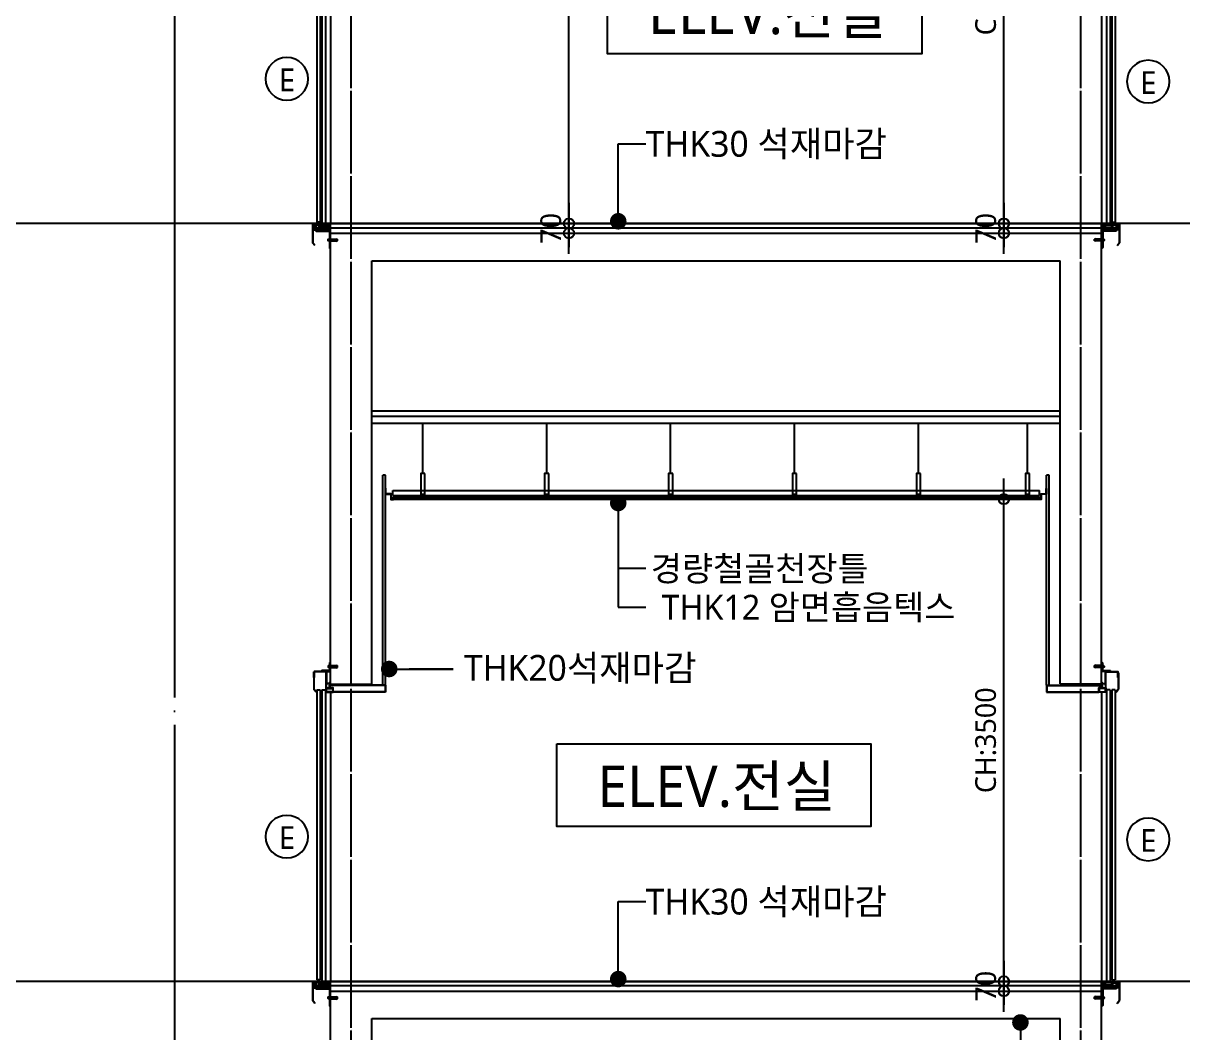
# Model space of a CAD drawing. Header units: millimetres. Extents: x 81033 to 452328, y -17390 to 42241.
# Drawn here: x 342850 to 351271, y 8471 to 15798 of the extents above; entities that cross this region are included whole.
import ezdxf
from ezdxf.enums import TextEntityAlignment as Align

# ---------------------------------------------------------------- set-up
doc = ezdxf.new("R2010")
doc.units = ezdxf.units.MM
doc.header["$LTSCALE"] = 100
doc.header["$MEASUREMENT"] = 0
doc.header["$PDSIZE"] = -10
doc.linetypes.add('CEN', pattern=[62, 60, -1, 0, -1])
doc.layers.get('0').update_dxf_attribs({"linetype": 'CONTINUOUS'})
doc.layers.get('Defpoints').update_dxf_attribs({"color": 171, "linetype": 'CONTINUOUS'})
doc.layers.add('1-골조', color=2, linetype='CONTINUOUS', lineweight=0)
for name, color, linetype in [('A-CORE-ELEV', 5, 'CONTINUOUS'), ('A-ETC', 8, 'CONTINUOUS'), ('A-FIN-6', 6, 'CONTINUOUS'), ('CEN', 1, 'CEN'), ('CEN(ST)', 1, 'CEN'), ('CG-BEAM', 3, 'CONTINUOUS'), ('CON', 2, 'CONTINUOUS'), ('FIN', 8, 'CONTINUOUS'), ('FIN(THK20 화강석)', 5, 'CONTINUOUS'), ('FIN-2', 9, 'CONTINUOUS'), ('NDIM', 7, 'CONTINUOUS'), ('TEXT(MIN)', 7, 'CONTINUOUS'), ('TEXT(NOTE小)', 1, 'CONTINUOUS'), ('TEXT(노트)', 7, 'CONTINUOUS'), ('TEXT(실명)', 3, 'CONTINUOUS'), ('XREF', 7, 'CONTINUOUS')]:
    doc.layers.add(name, color=color, linetype=linetype)
doc.styles.add('CGS', font='cgse', dxfattribs={"bigfont": 'cgs'})
doc.styles.add('나눔바른고딕', font='NanumBarunGothic.ttf')
doc.dimstyles.new('NDIM 1200', dxfattribs={"dimscale": 75, "dimtxt": 3, "dimasz": 1, "dimexe": 2, "dimexo": 2, "dimgap": 1, "dimtad": 1, "dimdec": 0, "dimdsep": 46, "dimtxsty": 'CGS', "dimblk": 'DOT0', "dimcen": 1, "dimdle": 8, "dimclrd": 256, "dimclre": 256, "dimclrt": 256, "dimadec": 0, "dimazin": 0, "dimtfac": 1, "dimtdec": 0, "dimtix": 1, "dimtmove": 2, "dimatfit": 3, "dimldrblk": 'DOT0', "dimfxl": 1, "dimtolj": 1, "dimtzin": 0, "dimlwd": -1, "dimlwe": -1, "dimarcsym": 0})

# ---------------------------------------------------------------- blocks, each defined once
blk = doc.blocks.new('A$C25f2d0dc')
at = {"layer": '1-골조'}
blk.add_line((0, 0), (300, 0), dxfattribs=at)
at = {"layer": 'A-CORE-ELEV', "color": 6, "linetype": 'Continuous'}
for p, q in [((-120, 45), (-120, 86)), ((-117, 45), (-117, 86)), ((-31, 90), (-116, 90)), ((-31, 87), (-116, 87)), ((-30, -10), (-30, 86)), ((-27, -10), (-27, 86)), ((-13.1, 128.2), (-14, 129)), ((-14, 127.5), (-13.1, 128.2)), ((-13.1, 121.5), (-14, 122.3)), ((-13.1, 121.5), (-14, 120.7)), ((-13.1, 128.2), (-7.2, 128.2)), ((-7.2, 121.5), (-13.1, 121.5)), ((-6, 132.1), (46.7, 134.6)), ((-6, 132.1), (50.8, 132.1)), ((-6, 117.7), (46.7, 115.3)), ((-6, 117.7), (50.8, 117.7)), ((46.7, 115.3), (46.7, 134.6)), ((50.8, 117.7), (50.8, 132.1)), ((-120, 78.4), (-121.5, 78.4)), ((-121.5, 78.4), (-121.5, -39.1)), ((-120, 78.4), (-120, -39.1)), ((-117, 45), (-120, 45)), ((-30, 10), (-31.5, 10)), ((-31.5, -45), (-31.5, 10)), ((-30, -45), (-30, 10)), ((-9.5, 2), (-30, 2)), ((0, 15), (-9.5, 2)), ((-104.7, -60), (-120.9, -40.7)), ((-103.6, -59), (-119.8, -39.7)), ((-104.7, -60), (-103.6, -59)), ((-30, -45), (-31.5, -45)), ((-27, -10), (-30, -10)), ((-28.5, -31.5), (18.5, -31.5)), ((-28.5, -34.5), (18.5, -34.5)), ((-130, -2165), (-130, -2299.6)), ((-128.5, -2165), (-128.5, -2299.1)), ((0, -2216.4), (0, -2160)), ((-3.5, -2190), (-128.5, -2190)), ((-128.5, -2206.4), (-3.5, -2206.4)), ((-125.5, -2193), (-125.5, -2203.4)), ((-6.5, -2193), (-125.5, -2193)), ((-125.5, -2203.4), (-6.5, -2203.4)), ((-8, -2271.9), (46.7, -2269.5)), ((-8, -2271.9), (50.8, -2271.9)), ((-6.5, -2193), (-6.5, -2203.4)), ((-3.5, -2190), (-3.5, -2206.4)), ((46.7, -2288.8), (46.7, -2269.5)), ((50.8, -2286.3), (50.8, -2271.9)), ((-113.5, -2319.4), (-130, -2299.6)), ((-112.3, -2318.4), (-128.5, -2299.1)), ((-113.5, -2319.4), (-112.3, -2318.4)), ((-15.1, -2275.9), (-16, -2275.1)), ((-16, -2276.6), (-15.1, -2275.9)), ((-15.1, -2282.6), (-16, -2281.8)), ((-15.1, -2282.6), (-16, -2283.3)), ((-15.1, -2275.9), (-9.2, -2275.9)), ((-9.2, -2282.6), (-15.1, -2282.6)), ((-8, -2286.3), (46.7, -2288.8)), ((-8, -2286.3), (50.8, -2286.3))]:
    blk.add_line(p, q, dxfattribs=at)
at = {"layer": 'A-CORE-ELEV', "color": 4, "linetype": 'Continuous'}
for p, q in [((-98.6, -45), (-98.6, -2149)), ((-98.6, -45), (-73.6, -45)), ((-73.6, -45), (-73.6, -2149)), ((-61.5, -45), (-61.5, -2163.1)), ((-61.5, -45), (-36.5, -45)), ((-36.5, -45), (-36.5, -2163.1)), ((-73.6, -2149), (-98.6, -2149)), ((-36.5, -2163.1), (-61.5, -2163.1))]:
    blk.add_line(p, q, dxfattribs=at)
at = {"layer": 'A-CORE-ELEV', "color": 9, "linetype": 'Continuous'}
blk.add_line((0, -60), (0, -2160), dxfattribs=at)
at = {"layer": 'A-CORE-ELEV', "color": 6, "linetype": 'Continuous'}
for points in [[(-65, 90), (0, 90), (0, 155), (-2, 155, 0.414214), (-6, 151), (-6, 100, -0.414214), (-10, 96), (-61, 96, 0.414214), (-65, 92)], [(16.6, -27, -0.414214), (18.6, -29), (18.6, -30), (-6.4, -30), (-6.4, 2), (-5.4, 2, -0.414214), (-3.4, 0), (-3.4, -25, 0.414214), (-1.4, -27)], [(-8, -2220.4), (-8, -2334, 0.414214), (-2, -2340), (0, -2340), (0, -2206.4), (-108.5, -2206.4), (-108.5, -2208.4, 0.414214), (-102.5, -2214.4), (-14, -2214.4, -0.414214)]]:
    blk.add_lwpolyline(points, format="xyb", close=True, dxfattribs=at)
for points in [[(-14, 128.1), (-17.7, 128.1), (-17.7, 121.5), (-14, 121.5)], [(-7.2, 117.9), (-13.1, 117.9), (-14, 118.9), (-14, 131.1), (-13.1, 132), (-7.2, 132)], [(-6, 115.6), (-7.2, 115.6), (-7.2, 134.3), (-6, 134.3)], [(-9.2, -2286.2), (-15.1, -2286.2), (-16, -2285.2), (-16, -2273), (-15.1, -2272.1), (-9.2, -2272.1)], [(-8, -2288.5), (-9.2, -2288.5), (-9.2, -2269.8), (-8, -2269.8)], [(-16, -2276), (-19.7, -2276), (-19.7, -2282.6), (-16, -2282.6)]]:
    blk.add_lwpolyline(points, dxfattribs=at)
for points in [[(18.5, -58.5), (-28.5, -58.5), (-28.5, -31.5), (-20, -31.5), (-20, -30), (-30, -30), (-30, -60), (20, -60), (20, -30), (10, -30), (10, -31.5), (18.5, -31.5)], [(-106.4, -2160), (-100.7, -2160), (-100.7, -2162), (-95, -2162), (-95, -2160), (-89.4, -2160), (-89.4, -2162), (-83.7, -2162), (-83.7, -2160), (-78, -2160), (-78, -2162), (-72.4, -2162), (-72.4, -2160), (-63.5, -2160), (-63.5, -2171), (-32.7, -2171), (-32.7, -2160), (-5, -2160), (-5, -2165), (-10, -2165), (-10, -2176), (-5, -2176), (-5, -2185), (-15, -2185), (-15, -2171), (-26.7, -2171), (-26.7, -2185), (-82, -2185), (-82, -2176), (-72, -2176), (-72, -2171), (-115, -2171), (-115, -2176), (-105, -2176), (-105, -2185), (-128.5, -2185), (-128.5, -2165), (-130, -2165), (-130, -2162.5), (-127.5, -2160), (-112, -2160), (-112, -2162), (-106.4, -2162)]]:
    blk.add_lwpolyline(points, close=True, dxfattribs=at)
blk.add_circle((-2.5, -2166), 2.5, dxfattribs=at)
for centre, radius, start, end in [((-116, 86), 4, 90, 180), ((-116, 86), 1, 90, 180), ((-31, 86), 4, 0, 90), ((-31, 86), 1, 0, 90), ((-119, -39.1), 2.5, 180, 220), ((-119, -39.1), 1, 180, 220), ((-2.5, -2157.4), 3.63, 226.39718, 313.60282)]:
    blk.add_arc(centre, radius, start, end, dxfattribs=at)
at = {"layer": 'A-FIN-6'}
for p, q in [((398, -12), (-6, -12)), ((400, -10), (-5.5, -10)), ((398, -58), (20, -58)), ((400, -60), (20, -60)), ((398, -12), (398, -58)), ((400, -10), (400, -60))]:
    blk.add_line(p, q, dxfattribs=at)
blk = doc.blocks.new('DOT0')
blk.add_line((-3, 0), (3, 0))
at = {"color": 6}
blk.add_circle((0, 0), 0.75, dxfattribs=at)
blk = doc.blocks.new('*D1002')
at = {"layer": 'Defpoints', "color": 0, "ltscale": 0.4, "transparency": 16777216}
for p in [(349546.5, 17843.9), (349971.5, 17843.9), (349546.5, 14343.9)]:
    blk.add_point(p, dxfattribs=at)
at = {"layer": 'NDIM', "ltscale": 0.4, "transparency": 16777216}
for p, q in [((349646.5, 17843.9), (350071.5, 17843.9)), ((349971.5, 14393.9), (349971.5, 17793.9)), ((349646.5, 14343.9), (350071.5, 14343.9))]:
    blk.add_line(p, q, dxfattribs=at)
at = {"layer": 'NDIM', "ltscale": 0.4, "transparency": 16777216, "xscale": 50, "yscale": 50, "zscale": 50}
for p, rotation in [((349971.5, 17843.9), 90), ((349971.5, 14343.9), 270)]:
    blk.add_blockref('DOT0', p, dxfattribs=dict(at, rotation=rotation))
at = {"layer": 'NDIM', "ltscale": 0.4, "transparency": 16777216, "insert": (349839.9, 16093.9), "char_height": 150, "attachment_point": 5, "rotation": 90, "style": '나눔바른고딕'}
blk.add_mtext('\\A1;CH:3500', dxfattribs=at)
blk = doc.blocks.new('*D1003')
at = {"layer": 'Defpoints', "color": 0, "ltscale": 0.4, "transparency": 16777216}
for p in [(349546.5, 14343.9), (349546.5, 14273.9), (349971.5, 14273.9)]:
    blk.add_point(p, dxfattribs=at)
at = {"layer": 'NDIM', "ltscale": 0.4, "transparency": 16777216}
for p, q in [((349971.5, 14393.9), (349971.5, 14443.9)), ((349646.5, 14343.9), (350071.5, 14343.9)), ((349971.5, 14343.9), (349971.5, 14273.9)), ((349646.5, 14273.9), (350071.5, 14273.9)), ((349971.5, 14223.9), (349971.5, 14173.9))]:
    blk.add_line(p, q, dxfattribs=at)
at = {"layer": 'NDIM', "ltscale": 0.4, "transparency": 16777216, "xscale": 50, "yscale": 50, "zscale": 50}
for p, rotation in [((349971.5, 14343.9), 270), ((349971.5, 14273.9), 90)]:
    blk.add_blockref('DOT0', p, dxfattribs=dict(at, rotation=rotation))
at = {"layer": 'NDIM', "ltscale": 0.4, "transparency": 16777216, "insert": (349840, 14308.9), "char_height": 150, "attachment_point": 5, "rotation": 90, "style": '나눔바른고딕'}
blk.add_mtext('\\A1;70', dxfattribs=at)
blk = doc.blocks.new('*D1004')
at = {"layer": 'Defpoints', "color": 0, "ltscale": 0.4, "transparency": 16777216}
for p in [(346388.3, 21013.9), (346813.3, 21013.9), (346388.3, 14343.9)]:
    blk.add_point(p, dxfattribs=at)
at = {"layer": 'NDIM', "ltscale": 0.4, "transparency": 16777216}
for p, q in [((346488.3, 21013.9), (346913.3, 21013.9)), ((346813.3, 14393.9), (346813.3, 20963.9)), ((346488.3, 14343.9), (346913.3, 14343.9))]:
    blk.add_line(p, q, dxfattribs=at)
at = {"layer": 'NDIM', "ltscale": 0.4, "transparency": 16777216, "xscale": 50, "yscale": 50, "zscale": 50}
for p, rotation in [((346813.3, 21013.9), 90), ((346813.3, 14343.9), 270)]:
    blk.add_blockref('DOT0', p, dxfattribs=dict(at, rotation=rotation))
at = {"layer": 'NDIM', "ltscale": 0.4, "transparency": 16777216, "insert": (346681.7, 17398.5), "char_height": 150, "attachment_point": 5, "rotation": 90, "style": '나눔바른고딕'}
blk.add_mtext('\\A1;6670', dxfattribs=at)
blk = doc.blocks.new('*D1005')
at = {"layer": 'Defpoints', "color": 0, "ltscale": 0.4, "transparency": 16777216}
for p in [(346388.3, 14343.9), (346388.3, 14273.9), (346813.3, 14273.9)]:
    blk.add_point(p, dxfattribs=at)
at = {"layer": 'NDIM', "ltscale": 0.4, "transparency": 16777216}
for p, q in [((346813.3, 14393.9), (346813.3, 14443.9)), ((346488.3, 14343.9), (346913.3, 14343.9)), ((346813.3, 14343.9), (346813.3, 14273.9)), ((346488.3, 14273.9), (346913.3, 14273.9)), ((346813.3, 14223.9), (346813.3, 14173.9))]:
    blk.add_line(p, q, dxfattribs=at)
at = {"layer": 'NDIM', "ltscale": 0.4, "transparency": 16777216, "xscale": 50, "yscale": 50, "zscale": 50}
for p, rotation in [((346813.3, 14343.9), 270), ((346813.3, 14273.9), 90)]:
    blk.add_blockref('DOT0', p, dxfattribs=dict(at, rotation=rotation))
at = {"layer": 'NDIM', "ltscale": 0.4, "transparency": 16777216, "insert": (346681.8, 14308.9), "char_height": 150, "attachment_point": 5, "rotation": 90, "style": '나눔바른고딕'}
blk.add_mtext('\\A1;70', dxfattribs=at)
blk = doc.blocks.new('*D1011')
at = {"layer": 'Defpoints', "color": 0, "ltscale": 0.4, "transparency": 16777216}
for p in [(349546.5, 12343.9, 0), (349971.5, 12343.9, 0), (349546.5, 8843.9, 0)]:
    blk.add_point(p, dxfattribs=at)
at = {"layer": 'NDIM', "ltscale": 0.4, "transparency": 16777216}
for p, q in [((349646.5, 12343.9, 0), (350071.5, 12343.9, 0)), ((349971.5, 8893.9, 0), (349971.5, 12293.9, 0)), ((349646.5, 8843.9, 0), (350071.5, 8843.9, 0))]:
    blk.add_line(p, q, dxfattribs=at)
at = {"layer": 'NDIM', "ltscale": 0.4, "transparency": 16777216, "xscale": 50, "yscale": 50, "zscale": 50}
for p, rotation in [((349971.5, 12343.9, 0), 90), ((349971.5, 8843.9, 0), 270)]:
    blk.add_blockref('DOT0', p, dxfattribs=dict(at, rotation=rotation))
at = {"layer": 'NDIM', "ltscale": 0.4, "transparency": 16777216, "insert": (349839.9, 10593.9, 0), "char_height": 150, "attachment_point": 5, "rotation": 90, "style": '나눔바른고딕'}
blk.add_mtext('\\A1;CH:3500', dxfattribs=at)
blk = doc.blocks.new('*D1012')
at = {"layer": 'Defpoints', "color": 0, "ltscale": 0.4, "transparency": 16777216}
for p in [(349546.5, 8843.9, 0), (349546.5, 8773.9, 0), (349971.5, 8773.9, 0)]:
    blk.add_point(p, dxfattribs=at)
at = {"layer": 'NDIM', "ltscale": 0.4, "transparency": 16777216}
for p, q in [((349971.5, 8893.9, 0), (349971.5, 8943.9, 0)), ((349646.5, 8843.9, 0), (350071.5, 8843.9, 0)), ((349971.5, 8843.9, 0), (349971.5, 8773.9, 0)), ((349646.5, 8773.9, 0), (350071.5, 8773.9, 0)), ((349971.5, 8723.9, 0), (349971.5, 8673.9, 0))]:
    blk.add_line(p, q, dxfattribs=at)
at = {"layer": 'NDIM', "ltscale": 0.4, "transparency": 16777216, "xscale": 50, "yscale": 50, "zscale": 50}
for p, rotation in [((349971.5, 8843.9, 0), 270), ((349971.5, 8773.9, 0), 90)]:
    blk.add_blockref('DOT0', p, dxfattribs=dict(at, rotation=rotation))
at = {"layer": 'NDIM', "ltscale": 0.4, "transparency": 16777216, "insert": (349840, 8808.9, 0), "char_height": 150, "attachment_point": 5, "rotation": 90, "style": '나눔바른고딕'}
blk.add_mtext('\\A1;70', dxfattribs=at)
blk = doc.blocks.new('E')
at = {"layer": 'TEXT(NOTE小)'}
blk.add_circle((286.7, -86.2), 154.6, dxfattribs=at)
at = {"layer": 'TEXT(NOTE小)', "style": '나눔바른고딕'}
blk.add_text('E', height=165, dxfattribs=at).set_placement((287.5, -79), align=Align.MIDDLE_CENTER)

msp = doc.modelspace()

# ---------------------------------------------------------------- linework, layer by layer
at = {"ltscale": 10000}
msp.add_lwpolyline([(347094.1, 16176.4), (349375.5, 16176.4), (349375.5, 15576.4), (347094.1, 15576.4)], close=True, dxfattribs=at)
at = {"ltscale": 10000, "elevation": 0}
msp.add_lwpolyline([(346724.6, 10567.8), (349006, 10567.8), (349006, 9967.8), (346724.6, 9967.8)], close=True, dxfattribs=at)
at = {"layer": 'A-ETC'}
for p, q in [((350381.1, 12943.9, 0), (345381.1, 12943.9, 0)), ((350381.1, 12893.9, 0), (345381.1, 12893.9, 0))]:
    msp.add_line(p, q, dxfattribs=at)
at = {"layer": 'CEN', "ltscale": 10000}
for p, q in [((359698, 14343.9), (336308.6, 14343.9)), ((360198, 8843.9), (336308.6, 8843.9))]:
    msp.add_line(p, q, dxfattribs=at)
at = {"layer": 'CEN(ST)', "ltscale": 0.1}
for p, q in [((345231.1, -4515.5), (345231.1, 37282.2)), ((350531.1, -4515.5), (350531.1, 37282.2))]:
    msp.add_line(p, q, dxfattribs=at)
at = {"layer": 'CEN(ST)'}
msp.add_line((343948.6, 35505.4, 0), (343948.6, 1343.9), dxfattribs=at)
at = {"layer": 'CG-BEAM', "color": 252}
msp.add_line((345381.1, 12983.9, 0), (350381.1, 12983.9, 0), dxfattribs=at)
at = {"layer": 'CON', "ltscale": 10000}
for p, q in [((345081.1, 14273.9), (350681.1, 14273.9)), ((345381.1, 14073.9, 0), (350381.1, 14073.9, 0)), ((345081.1, 8773.9, 0), (350681.1, 8773.9, 0)), ((345081.1, 8773.9, 0), (350681.1, 8773.9, 0)), ((345381.1, 8573.9, 0), (350381.1, 8573.9, 0))]:
    msp.add_line(p, q, dxfattribs=at)
at = {"layer": 'CON', "ltscale": 0.1}
for p, q in [((345081.1, 11003.9, 0), (345081.1, 14273.9, 0)), ((350681.1, 11003.9, 0), (350681.1, 14273.9, 0)), ((345381.1, 11003.9, 0), (345381.1, 14073.9, 0)), ((350381.1, 11003.9, 0), (350381.1, 14073.9, 0)), ((345081.1, 5003.9, 0), (345081.1, 8773.9, 0)), ((350681.1, 5003.9, 0), (350681.1, 8773.9, 0)), ((345381.1, 5003.9, 0), (345381.1, 8573.9, 0)), ((350381.1, 5003.9, 0), (350381.1, 8573.9, 0))]:
    msp.add_line(p, q, dxfattribs=at)
at = {"layer": 'FIN', "ltscale": 10000}
for p, q in [((345081.1, 14343.9), (350681.1, 14343.9)), ((345081.1, 14313.9), (350681.1, 14313.9)), ((345081.1, 8843.9, 0), (350681.1, 8843.9, 0)), ((345081.1, 8843.9, 0), (350681.1, 8843.9, 0)), ((345081.1, 8813.9, 0), (350681.1, 8813.9, 0)), ((345081.1, 8813.9, 0), (350681.1, 8813.9, 0))]:
    msp.add_line(p, q, dxfattribs=at)
at = {"layer": 'FIN(THK20 화강석)', "ltscale": 10000}
for p, q in [((345461.1, 10993.9, 0), (345461.1, 12518.9, 0)), ((345481.1, 12518.9), (345461.1, 12518.9)), ((345481.1, 10993.9, 0), (345481.1, 12518.9, 0)), ((350281.1, 10993.9, 0), (350281.1, 12518.9, 0)), ((350301.1, 12518.9), (350281.1, 12518.9)), ((350301.1, 10993.9, 0), (350301.1, 12518.9, 0))]:
    msp.add_line(p, q, dxfattribs=at)
at = {"layer": 'FIN-2'}
for p, q in [((345751.6, 12530.9), (345751.6, 12893.9)), ((346651.6, 12530.9), (346651.6, 12893.9)), ((347551.6, 12530.9), (347551.6, 12893.9)), ((348451.6, 12530.9), (348451.6, 12893.9)), ((349351.6, 12530.9), (349351.6, 12893.9)), ((350142.2, 12530.9), (350142.2, 12893.9)), ((345533.1, 12369.9), (345533.1, 12407.9)), ((345533.1, 12407.9), (350229.1, 12407.9)), ((350229.1, 12369.9), (350229.1, 12407.9)), ((345521.1, 12355.9), (350241.1, 12355.9)), ((345521.1, 12343.9), (350223.1, 12343.9)), ((345533.1, 12369.9), (350229.1, 12369.9))]:
    msp.add_line(p, q, dxfattribs=at)
for points in [[(345766.6, 12530.9), (345736.6, 12530.9), (345736.6, 12380.9), (345766.6, 12380.9)], [(346666.6, 12530.9), (346636.6, 12530.9), (346636.6, 12380.9), (346666.6, 12380.9)], [(347566.6, 12530.9), (347536.6, 12530.9), (347536.6, 12380.9), (347566.6, 12380.9)], [(348466.6, 12530.9), (348436.6, 12530.9), (348436.6, 12380.9), (348466.6, 12380.9)], [(349366.6, 12530.9), (349336.6, 12530.9), (349336.6, 12380.9), (349366.6, 12380.9)], [(350157.2, 12530.9), (350127.2, 12530.9), (350127.2, 12380.9), (350157.2, 12380.9)]]:
    msp.add_lwpolyline(points, close=True, dxfattribs=at)
for points in [[(345539.1, 12341.9), (345539.1, 12343.9), (345521.1, 12343.9), (345521.1, 12381.9), (345483.1, 12381.9), (345483.1, 12421.9), (345481.1, 12421.9), (345481.1, 12379.9), (345519.1, 12379.9), (345519.1, 12341.9), (345539.1, 12341.9)], [(350223.1, 12341.9), (350223.1, 12343.9), (350241.1, 12343.9), (350241.1, 12381.9), (350279.1, 12381.9), (350279.1, 12421.9), (350281.1, 12421.9), (350281.1, 12379.9), (350243.1, 12379.9), (350243.1, 12341.9), (350223.1, 12341.9)]]:
    msp.add_lwpolyline(points, dxfattribs=at)
at = {"layer": 'TEXT(MIN)', "ltscale": 10000}
msp.add_line((347371.1, 11839.5, 0), (347171.1, 11839.5, 0), dxfattribs=at)

# ---------------------------------------------------------------- block references
at = {"layer": 'CEN(ST)', "xscale": -1, "rotation": 180}
for p in [(344477.7, 15308.3, 0), (350733, 15288.4, 0), (344477.7, 9808.3), (350733, 9788.4)]:
    msp.add_blockref('E', p, dxfattribs=at)
at = {"layer": 'XREF'}
for p in [(345081.1, 16503.9), (345081.1, 11003.9, 0)]:
    msp.add_blockref('A$C25f2d0dc', p, dxfattribs=at)
at = {"layer": 'XREF', "xscale": -1}
for p in [(350681.1, 16503.9), (350681.1, 11003.9, 0)]:
    msp.add_blockref('A$C25f2d0dc', p, dxfattribs=at)

# ---------------------------------------------------------------- texts
at = {"layer": 'TEXT(MIN)', "style": '나눔바른고딕'}
for s, p in [('경량철골천장틀', (348988.9, 11839.5, 0)), ('THK12 암면흡음텍스', (349619, 11559.5, 0))]:
    msp.add_text(s, height=180, dxfattribs=at).set_placement(p, align=Align.MIDDLE_RIGHT)
at = {"layer": 'TEXT(노트)', "style": '나눔바른고딕'}
for p in [(347371.1, 14923), (347371.1, 9423, 0)]:
    msp.add_text('THK30 석재마감', height=187.5, dxfattribs=at).set_placement(p, align=Align.MIDDLE_LEFT)
msp.add_text('THK20석재마감', height=187.5, dxfattribs=at).set_placement((347738.9, 11119.4, 0), align=Align.MIDDLE_RIGHT)
at = {"layer": 'TEXT(실명)', "style": '나눔바른고딕'}
for p in [(348254.2, 15874.7), (347884.7, 10266.1, 0)]:
    msp.add_text('ELEV.전실', height=300, dxfattribs=at).set_placement(p, align=Align.MIDDLE)

# ---------------------------------------------------------------- dimensions: what is measured, and where the dimension line sits
at = {"layer": 'NDIM', "ltscale": 0.4}
dim = msp.add_linear_dim(base=(346813.3, 21013.9), p1=(346388.3, 14343.9), p2=(346388.3, 21013.9), angle=90, dimstyle='NDIM 1200', override={"dimscale": 50, "dimtxsty": '나눔바른고딕'}, dxfattribs=at)
dim.commit()
dim.dimension.update_dxf_attribs({"geometry": '*D1004', "text_midpoint": (346681.7, 17398.5), "dimtype": 160})
for base, p1, p2, picture, middle in [((349971.5, 17843.9), (349546.5, 14343.9), (349546.5, 17843.9), '*D1002', (349839.9, 16093.9)), ((349971.5, 12343.9, 0), (349546.5, 8843.9, 0), (349546.5, 12343.9, 0), '*D1011', (349839.9, 10593.9, 0))]:
    dim = msp.add_linear_dim(base=base, p1=p1, p2=p2, angle=90, text='CH:<>', dimstyle='NDIM 1200', override={"dimscale": 50, "dimtxsty": '나눔바른고딕'}, dxfattribs=at)
    dim.commit()
    dim.dimension.update_dxf_attribs({"geometry": picture, "text_midpoint": middle})
for base, p1, p2, picture, middle in [((346813.3, 14273.9), (346388.3, 14343.9), (346388.3, 14273.9), '*D1005', (346681.8, 14308.9)), ((349971.5, 14273.9), (349546.5, 14343.9), (349546.5, 14273.9), '*D1003', (349840, 14308.9)), ((349971.5, 8773.9, 0), (349546.5, 8843.9, 0), (349546.5, 8773.9, 0), '*D1012', (349840, 8808.9, 0))]:
    dim = msp.add_linear_dim(base=base, p1=p1, p2=p2, angle=270, dimstyle='NDIM 1200', override={"dimscale": 50, "dimtxsty": '나눔바른고딕'}, dxfattribs=at)
    dim.commit()
    dim.dimension.update_dxf_attribs({"geometry": picture, "text_midpoint": middle})

# ---------------------------------------------------------------- leaders
at = {"layer": 'NDIM', "ltscale": 10000}
for points in [[(347171.1, 14360.7), (347171.1, 14923), (347371.1, 14923)], [(347171.1, 12315.7, 0), (347171.1, 11559.5, 0), (347371.1, 11559.5, 0)], [(345508.1, 11111.2, 0), (345972.2, 11111.2, 0), (345653.9, 11111.2, 0)], [(347171.1, 8860.7, 0), (347171.1, 9423, 0), (347371.1, 9423, 0)], [(350091.4, 8546, 0), (350091.4, 8226.5, 0), (349891.4, 8226.5, 0)]]:
    msp.add_leader(points, dimstyle='NDIM 1200', override={"dimscale": 120, "dimasz": 1, "dimgap": 1, "dimtad": 0, "dimldrblk": 'Dot'}, dxfattribs=at)

doc.saveas('drawing.dxf')
